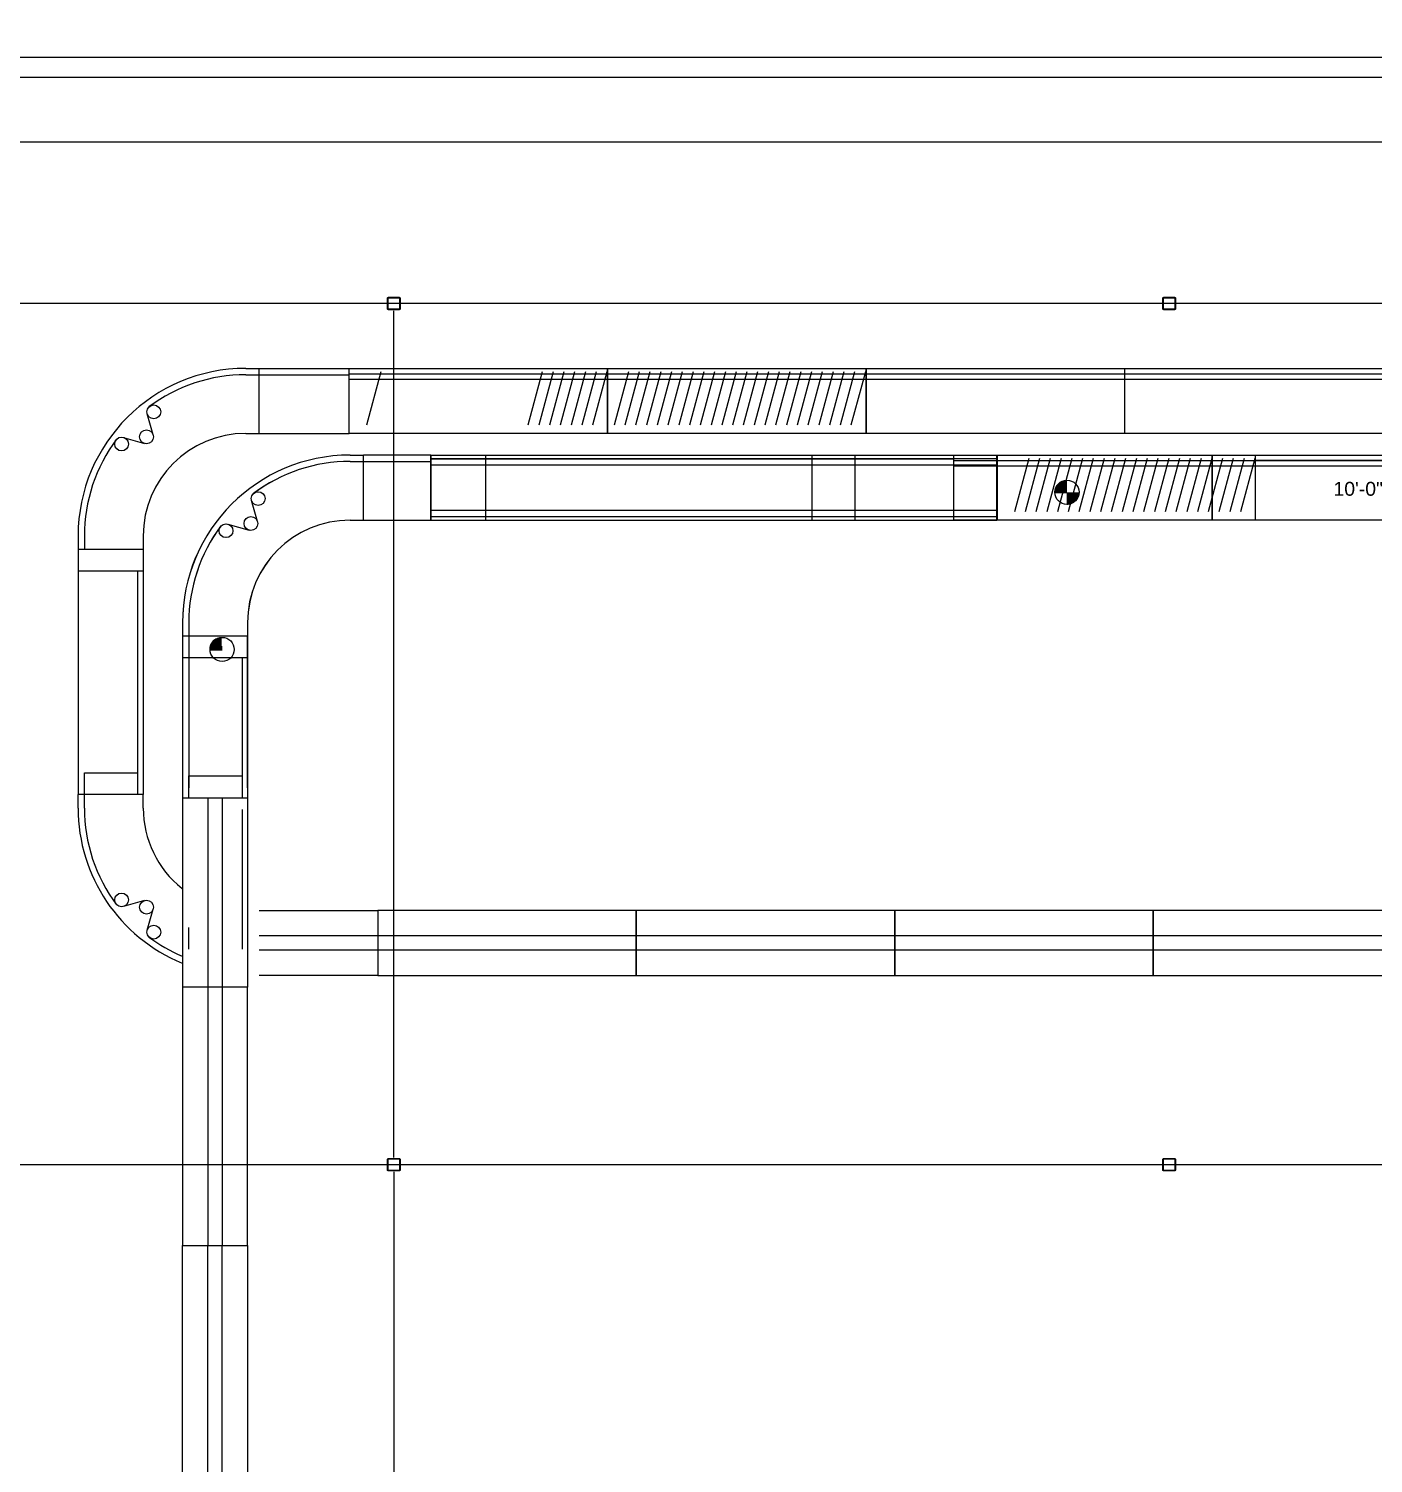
# Model space of a CAD drawing. Header units: millimetres. Extents: x 626570 to 643256, y 6233 to 11343.
# Drawn here: x 637693 to 638442, y 9760 to 10560 of the extents above; entities that cross this region are included whole.
import ezdxf

# ---------------------------------------------------------------- set-up
doc = ezdxf.new("R2010")
doc.units = ezdxf.units.MM
doc.header["$LTSCALE"] = 4000
doc.header["$MEASUREMENT"] = 0
doc.linetypes.add('DASHDOT', pattern=[1, 0.5, -0.25, 0, -0.25])
doc.layers.get('0').update_dxf_attribs({"linetype": 'CONTINUOUS'})
for name, color, linetype in [('1', 4, 'DASHDOT'), ('CALLOUTS', 7, 'CONTINUOUS'), ('DEPAL3', 4, 'CONTINUOUS'), ('MASTERFOUNDATION_1', 4, 'DASHDOT'), ('MASTERFOUNDATION_25', 7, 'CONTINUOUS'), ('PICKMOD2', 4, 'CONTINUOUS'), ('RACK', 170, 'CONTINUOUS'), ('RAP-NEW-20FT6', 4, 'CONTINUOUS'), ('RAP-RELOCATED', 4, 'CONTINUOUS')]:
    doc.layers.add(name, color=color, linetype=linetype)
doc.styles.add('RAPISTAN', font='arial.ttf')

# ---------------------------------------------------------------- blocks, each defined once
blk = doc.blocks.new('36-1102')
for p, q in [((0, 4), (144, 4)), ((0, -4), (144, -4))]:
    blk.add_line(p, q)
blk.add_lwpolyline([(0, 18.125), (144, 18.125), (144, -18.125), (0, -18.125)], close=True)
blk = doc.blocks.new('36-996-90')
for p, q in [((75.25, 100.88), (82.75, 100.88)), ((75.25, 97.38), (82.75, 97.38)), ((82.75, 64.62), (82.75, 100.88)), ((23.7, 63.81), (20.32, 75.58)), ((75.25, 64.62), (82.75, 64.62)), ((7.17, 62.43), (18.94, 59.05)), ((-18.12, 7.5), (-18.12, 0)), ((18.12, 0), (-18.12, 0)), ((-14.62, 7.5), (-14.62, 0)), ((18.12, 7.5), (18.12, 0))]:
    blk.add_line(p, q)
for centre in [(24.02, 76.64), (20, 62.75), (6.11, 58.73)]:
    blk.add_circle(centre, 3.85)
for radius, start, end in [(93.38, 90, 180), (89.88, 90, 126.84474), (57.12, 90, 180), (89.88, 143.15526, 180)]:
    blk.add_arc((75.25, 7.5), radius, start, end)
blk = doc.blocks.new('36-1265')
for p, q in [((0, 15.125), (144, 15.125)), ((0, 12.125), (144, 12.125))]:
    blk.add_line(p, q)
blk.add_lwpolyline([(0, 18.125), (144, 18.125), (144, -18.125), (0, -18.125)], close=True)
blk = doc.blocks.new('A$C74486B7B')
at = {"layer": 'RAP-NEW-20FT6', "ltscale": 0.25}
for p, q in [((-789.32, 544.46), (-751.9, 544.46)), ((-751.9, 547.97), (-460.47, 547.97)), ((-751.9, 545.97), (-460.47, 545.97)), ((-539.6, 547.97), (-539.6, 511.72)), ((-751.9, 542.47), (-460.47, 542.47)), ((-751.9, 517.22), (-460.47, 517.22)), ((-751.9, 513.72), (-460.47, 513.72)), ((-789.32, 511.71), (-751.9, 511.72)), ((-751.9, 511.72), (-460.47, 511.72)), ((-890.19, 356.88), (-853.94, 356.88)), ((-890.19, 356.88), (-890.19, 251.41)), ((-876.07, 356.88), (-876.07, 251.41)), ((-868.07, 356.88), (-868.07, 251.41)), ((-853.94, 356.88), (-853.94, 251.41))]:
    blk.add_line(p, q, dxfattribs=at)
at = {"layer": 'RAP-RELOCATED', "ltscale": 0.25}
for p, q in [((-890.19, 447.08), (-890.19, 357.08)), ((-853.94, 447.08), (-890.19, 447.08)), ((-886.69, 447.08), (-886.69, 435.08)), ((-874.87, 441.53), (-868.39, 441.53)), ((-874.86, 439.85), (-868.12, 439.85)), ((-874.85, 440.03), (-868.12, 440.03)), ((-874.84, 440.22), (-868.12, 440.22)), ((-874.82, 440.41), (-868.12, 440.41)), ((-874.81, 441.72), (-868.39, 441.72)), ((-874.8, 440.6), (-868.12, 440.6)), ((-874.77, 440.78), (-868.12, 440.78)), ((-874.75, 441.91), (-868.39, 441.91)), ((-874.73, 440.97), (-868.12, 440.97)), ((-874.69, 441.16), (-868.12, 441.16)), ((-874.68, 442.1), (-868.39, 442.1)), ((-874.65, 441.35), (-868.12, 441.35)), ((-874.6, 442.28), (-868.39, 442.28)), ((-874.52, 442.47), (-868.39, 442.47)), ((-874.43, 442.66), (-868.39, 442.66)), ((-874.33, 442.85), (-868.39, 442.85)), ((-874.22, 443.03), (-868.39, 443.03)), ((-874.11, 443.22), (-868.39, 443.22)), ((-873.99, 443.41), (-868.39, 443.41)), ((-873.86, 443.6), (-868.39, 443.6)), ((-873.71, 443.78), (-868.39, 443.78)), ((-873.56, 443.97), (-868.39, 443.97)), ((-873.4, 444.16), (-868.39, 444.16)), ((-873.22, 444.35), (-868.39, 444.35)), ((-873.03, 444.53), (-868.39, 444.53)), ((-872.83, 444.72), (-868.39, 444.72)), ((-872.6, 444.91), (-868.39, 444.91)), ((-872.35, 445.1), (-868.39, 445.1)), ((-872.08, 445.28), (-868.39, 445.28)), ((-871.78, 445.47), (-868.39, 445.47)), ((-853.94, 447.08), (-853.94, 357.08)), ((-890.19, 435.08), (-853.94, 435.08)), ((-874.87, 439.66), (-868.12, 439.66)), ((-874.87, 439.47), (-868.12, 439.47)), ((-856.94, 435.08), (-856.94, 357.08)), ((-886.69, 369.18), (-856.94, 369.18)), ((-886.69, 357.08), (-886.69, 369.18))]:
    blk.add_line(p, q, dxfattribs=at)
blk.add_circle((-868.12, 439.63), 6.75, dxfattribs=at)
at = {"layer": 'RAP-NEW-20FT6', "ltscale": 0.25}
blk.add_blockref('36-1265', (-316.47, 529.85), dxfattribs=at)
at = {"layer": 'RAP-NEW-20FT6', "ltscale": 0.25, "rotation": 90}
blk.add_blockref('36-1102', (-872.07, -36.59), dxfattribs=at)
at = {"layer": 'RAP-RELOCATED', "ltscale": 0.25}
for name, p in [('36-996-90', (-872.07, 447.08)), ('36-1265', (-460.47, 529.85))]:
    blk.add_blockref(name, p, dxfattribs=at)
at = {"layer": 'RAP-RELOCATED', "ltscale": 0.25, "xscale": -1, "rotation": 90}
blk.add_blockref('36-1102', (-872.07, 251.41), dxfattribs=at)
blk = doc.blocks.new('*X187')
at = {"color": 0}
for p, q in [((15.8, 16), (18.6, 16)), ((15.96, 16.12), (18.6, 16.12)), ((16.14, 16.25), (18.6, 16.25)), ((16.35, 16.38), (18.6, 16.38)), ((16.58, 16.5), (18.6, 16.5)), ((16.85, 16.62), (18.6, 16.62)), ((17.18, 16.75), (18.6, 16.75)), ((17.63, 16.88), (18.6, 16.88)), ((14.1, 12.62), (18.6, 12.62)), ((14.1, 12.5), (18.6, 12.5)), ((14.1, 12.38), (18.6, 12.38)), ((14.11, 12.75), (18.6, 12.75)), ((14.12, 12.88), (18.6, 12.88)), ((14.13, 13), (18.6, 13)), ((14.15, 13.12), (18.6, 13.12)), ((14.17, 13.25), (18.6, 13.25)), ((14.19, 13.38), (18.6, 13.38)), ((14.22, 13.5), (18.6, 13.5)), ((14.25, 13.62), (18.6, 13.62)), ((14.28, 13.75), (18.6, 13.75)), ((14.32, 13.88), (18.6, 13.88)), ((14.37, 14), (18.6, 14)), ((14.41, 14.12), (18.6, 14.12)), ((14.46, 14.25), (18.6, 14.25)), ((14.52, 14.38), (18.6, 14.38)), ((14.58, 14.5), (18.6, 14.5)), ((14.65, 14.62), (18.6, 14.62)), ((14.72, 14.75), (18.6, 14.75)), ((14.79, 14.88), (18.6, 14.88)), ((14.87, 15), (18.6, 15)), ((14.96, 15.12), (18.6, 15.12)), ((15.05, 15.25), (18.6, 15.25)), ((15.16, 15.38), (18.6, 15.38)), ((15.26, 15.5), (18.6, 15.5)), ((15.38, 15.62), (18.6, 15.62)), ((15.51, 15.75), (18.6, 15.75)), ((15.65, 15.88), (18.6, 15.88)), ((18.6, 12.25), (23.1, 12.25)), ((18.6, 12.12), (23.09, 12.12)), ((18.6, 12), (23.08, 12)), ((18.6, 11.88), (23.06, 11.88)), ((18.6, 11.75), (23.04, 11.75)), ((18.6, 11.62), (23.02, 11.62)), ((18.6, 11.5), (22.99, 11.5)), ((18.6, 11.38), (22.96, 11.38)), ((18.6, 11.25), (22.93, 11.25)), ((18.6, 11.12), (22.89, 11.12)), ((18.6, 11), (22.85, 11)), ((18.6, 10.88), (22.81, 10.88)), ((18.6, 10.75), (22.76, 10.75)), ((18.6, 10.62), (22.7, 10.62)), ((18.6, 10.5), (22.64, 10.5)), ((18.6, 10.38), (22.58, 10.38)), ((18.6, 10.25), (22.51, 10.25)), ((18.6, 10.12), (22.44, 10.12)), ((18.6, 10), (22.36, 10)), ((18.6, 9.88), (22.27, 9.88)), ((18.6, 9.75), (22.18, 9.75)), ((18.6, 9.62), (22.08, 9.62)), ((18.6, 9.5), (21.97, 9.5)), ((18.6, 9.38), (21.86, 9.38)), ((18.6, 9.25), (21.73, 9.25)), ((18.6, 9.12), (21.6, 9.12)), ((18.6, 9), (21.45, 9)), ((18.6, 8.88), (21.29, 8.88)), ((18.6, 8.75), (21.12, 8.75)), ((18.6, 8.62), (20.92, 8.62)), ((18.6, 8.5), (20.7, 8.5)), ((18.6, 8.38), (20.44, 8.38)), ((18.6, 8.25), (20.13, 8.25)), ((18.6, 8.12), (19.73, 8.12)), ((18.6, 8), (19.02, 8))]:
    blk.add_line(p, q, dxfattribs=at)
blk = doc.blocks.new('218')
blk.add_circle((0, 0), 6.75)
at = {"xscale": 1.5, "yscale": 1.5, "zscale": 1.5}
blk.add_blockref('*X187', (-27.9, -18.72), dxfattribs=at)
blk = doc.blocks.new('Motor')
blk.add_blockref('218', (0, 0))
blk = doc.blocks.new('A$C6ECD1636')
at = {"layer": 'RAP-NEW-20FT6', "ltscale": 0.25}
for p, q in [((100.87, 395.66), (150.99, 395.66)), ((100.87, 392.16), (150.99, 392.16)), ((168.62, 393.75), (160.63, 363.94)), ((258.62, 393.75), (250.63, 363.94)), ((264.62, 393.75), (256.63, 363.94)), ((270.62, 393.75), (262.63, 363.94)), ((276.62, 393.75), (268.63, 363.94)), ((282.62, 393.75), (274.63, 363.94)), ((288.62, 393.75), (280.63, 363.94)), ((294.62, 393.75), (286.63, 363.94)), ((294.99, 359.41), (294.99, 395.66)), ((306.62, 393.75), (298.63, 363.94)), ((312.62, 393.75), (304.63, 363.94)), ((318.62, 393.75), (310.63, 363.94)), ((324.62, 393.75), (316.63, 363.94)), ((330.62, 393.75), (322.63, 363.94)), ((336.62, 393.75), (328.63, 363.94)), ((342.62, 393.75), (334.63, 363.94)), ((348.62, 393.75), (340.63, 363.94)), ((354.62, 393.75), (346.63, 363.94)), ((360.62, 393.75), (352.63, 363.94)), ((366.62, 393.75), (358.63, 363.94)), ((372.62, 393.75), (364.63, 363.94)), ((378.62, 393.75), (370.63, 363.94)), ((384.62, 393.75), (376.63, 363.94)), ((390.62, 393.75), (382.63, 363.94)), ((396.62, 393.75), (388.63, 363.94)), ((402.62, 393.75), (394.63, 363.94)), ((408.62, 393.75), (400.63, 363.94)), ((414.62, 393.75), (406.63, 363.94)), ((420.62, 393.75), (412.63, 363.94)), ((426.62, 393.75), (418.63, 363.94)), ((432.62, 393.75), (424.63, 363.94)), ((438.62, 393.75), (430.63, 363.94)), ((438.99, 359.41), (438.99, 395.66)), ((100.87, 359.41), (150.99, 359.41)), ((196.46, 347.35), (159.04, 347.33)), ((196.46, 347.35), (511.88, 347.35)), ((196.46, 347.35), (196.46, 311.1)), ((196.46, 311.1), (196.46, 347.35)), ((196.46, 311.1), (196.46, 347.35)), ((196.46, 347.35), (196.46, 311.1)), ((196.46, 347.35), (196.46, 311.1)), ((196.46, 345.35), (511.88, 345.35)), ((226.96, 347.35), (226.96, 311.1)), ((432.76, 347.35), (432.76, 311.1)), ((511.88, 347.35), (511.88, 311.1)), ((512.01, 347.35), (512.01, 311.1)), ((512.01, 347.35), (512.01, 311.1)), ((512.01, 347.35), (512.01, 311.1)), ((655.88, 347.35), (775.88, 347.35)), ((775.88, 344.35), (655.88, 344.35)), ((159.04, 343.83), (196.46, 343.84)), ((196.46, 341.85), (511.88, 341.85)), ((655.88, 341.35), (775.88, 341.35)), ((196.46, 316.6), (511.88, 316.6)), ((196.46, 313.1), (511.88, 313.1)), ((159.04, 311.08), (196.46, 311.1)), ((196.46, 311.1), (511.88, 311.1)), ((775.88, 311.1), (655.88, 311.1)), ((0, 298.53), (0, 158.1)), ((36.25, 294.78), (36.25, 158.1)), ((0, 282.78), (36.25, 282.78)), ((33.25, 158.1), (33.25, 282.78)), ((58.17, 250.21), (58.17, 161.87)), ((61.67, 246.46), (61.67, 161.87)), ((94.42, 161.87), (94.42, 246.46)), ((3.5, 170.2), (33.25, 170.2)), ((3.5, 158.1), (3.5, 170.2)), ((0, 150.6), (0, 158.1)), ((36.25, 158.1), (0, 158.1)), ((3.5, 150.6), (3.5, 158.1)), ((36.25, 150.6), (36.25, 158.1)), ((37.06, 99.06), (25.3, 95.67)), ((38.44, 82.53), (41.83, 94.29)), ((100.87, 93.48), (167.01, 93.48)), ((167.01, 79.35), (100.87, 79.35)), ((167.01, 71.35), (100.87, 71.35)), ((167.01, 57.23), (100.87, 57.23))]:
    blk.add_line(p, q, dxfattribs=at)
for centre in [(24.23, 99.37), (38.13, 95.36), (42.14, 81.46)]:
    blk.add_circle(centre, 3.85, dxfattribs=at)
for radius, start, end in [(93.38, 180, 247.68808), (89.88, 180, 216.84474), (57.12, 180, 231.59603), (89.88, 233.15526, 246.74406)]:
    blk.add_arc((93.37, 150.6), radius, start, end, dxfattribs=at)
at = {"layer": 'RAP-RELOCATED', "ltscale": 0.25}
for p, q in [((529.65, 345.44), (521.66, 315.62)), ((535.65, 345.44), (527.66, 315.62)), ((541.65, 345.44), (533.66, 315.62)), ((547.65, 345.44), (539.66, 315.62)), ((553.65, 345.44), (545.66, 315.62)), ((559.65, 345.44), (551.66, 315.62)), ((565.65, 345.44), (557.66, 315.62)), ((571.65, 345.44), (563.66, 315.62)), ((577.65, 345.44), (569.66, 315.62)), ((583.65, 345.44), (575.66, 315.62)), ((589.65, 345.44), (581.66, 315.62)), ((595.65, 345.44), (587.66, 315.62)), ((601.65, 345.44), (593.66, 315.62)), ((607.65, 345.44), (599.66, 315.62)), ((613.65, 345.44), (605.66, 315.62)), ((619.65, 345.44), (611.66, 315.62)), ((625.65, 345.44), (617.66, 315.62)), ((631.65, 345.44), (623.66, 315.62)), ((637.65, 345.44), (629.66, 315.62)), ((643.65, 345.44), (635.66, 315.62)), ((649.65, 345.44), (641.66, 315.62)), ((655.65, 345.44), (647.66, 315.62)), ((656.01, 311.1), (656.01, 347.35)), ((58.17, 161.87), (58.17, 71.87)), ((94.42, 161.87), (94.42, 71.87)), ((91.42, 149.87), (91.42, 71.87)), ((61.67, 71.87), (61.67, 83.96))]:
    blk.add_line(p, q, dxfattribs=at)
at = {"layer": 'RAP-NEW-20FT6', "ltscale": 0.25}
for name, p in [('36-996-90', (18.12, 294.78)), ('36-1265', (150.99, 377.53)), ('36-1265', (294.99, 377.53)), ('36-1265', (439.08, 377.53)), ('36-1265', (583.16, 377.53))]:
    blk.add_blockref(name, p, dxfattribs=at)
at = {"layer": 'RAP-NEW-20FT6', "ltscale": 0.25, "xscale": -1}
blk.add_blockref('36-1102', (311.01, 75.35), dxfattribs=at)
at = {"layer": 'RAP-RELOCATED', "ltscale": 0.25}
for name, p in [('36-996-90', (76.29, 246.46)), ('36-1265', (511.88, 329.22)), ('Motor', (550.94, 326.62))]:
    blk.add_blockref(name, p, dxfattribs=at)
at = {"layer": 'RAP-RELOCATED', "ltscale": 0.25, "xscale": -1}
for p in [(455.01, 75.35), (599.01, 75.35), (743.01, 75.35)]:
    blk.add_blockref('36-1102', p, dxfattribs=at)
at = {"layer": 'RAP-NEW-20FT6', "ltscale": 0.25, "style": 'RAPISTAN'}
blk.add_text('10\'-0"', height=7.744, dxfattribs=at).set_placement((699.46, 324.67))

msp = doc.modelspace()

# ---------------------------------------------------------------- linework, layer by layer
at = {"layer": '1', "linetype": 'Continuous'}
for p, q in [((637895.95, 9930.6), (637895.95, 10402.61)), ((637895.95, 9922.61), (637895.95, 9450.6))]:
    msp.add_line(p, q, dxfattribs=at)
at = {"layer": 'DEPAL3', "ltscale": 0.25}
for p, q in [((637560.45, 10532.73), (639059.37, 10532.73)), ((639059.28, 10496.48), (637560.45, 10496.48))]:
    msp.add_line(p, q, dxfattribs=at)
at = {"layer": 'MASTERFOUNDATION_1', "linetype": 'DASHDOT'}
for p, q in [((637895.95, 6627.53), (637895.95, 11123.23)), ((638327.96, 6627.53), (638327.96, 11123.23)), ((643023.86, 10406.61), (626796.64, 10406.61)), ((643023.86, 9926.61), (626796.64, 9926.61))]:
    msp.add_line(p, q, dxfattribs=at)
at = {"layer": 'MASTERFOUNDATION_25', "linetype": 'Continuous', "flags": 128}
for points in [[(637893.07, 10410.11), (637898.83, 10410.11), (637898.85, 10410.11), (637898.87, 10410.11), (637898.89, 10410.1), (637898.91, 10410.1), (637898.94, 10410.1), (637898.96, 10410.09), (637898.98, 10410.09), (637899, 10410.08), (637899.02, 10410.08), (637899.04, 10410.07), (637899.06, 10410.06), (637899.08, 10410.05), (637899.1, 10410.05), (637899.12, 10410.04), (637899.14, 10410.03), (637899.16, 10410.01), (637899.18, 10410), (637899.19, 10409.99), (637899.21, 10409.98), (637899.23, 10409.96), (637899.24, 10409.95), (637899.26, 10409.93), (637899.28, 10409.92), (637899.29, 10409.9), (637899.3, 10409.89), (637899.32, 10409.87), (637899.33, 10409.85), (637899.34, 10409.83), (637899.36, 10409.82), (637899.37, 10409.8), (637899.38, 10409.78), (637899.39, 10409.76), (637899.4, 10409.74), (637899.4, 10409.72), (637899.41, 10409.7), (637899.42, 10409.68), (637899.43, 10409.66), (637899.43, 10409.64), (637899.44, 10409.62), (637899.44, 10409.59), (637899.44, 10409.57), (637899.45, 10409.55), (637899.45, 10409.53), (637899.45, 10409.51), (637899.45, 10409.49), (637899.45, 10403.73), (637899.45, 10403.71), (637899.45, 10403.69), (637899.45, 10403.66), (637899.44, 10403.64), (637899.44, 10403.62), (637899.44, 10403.6), (637899.43, 10403.58), (637899.43, 10403.56), (637899.42, 10403.54), (637899.41, 10403.52), (637899.4, 10403.5), (637899.4, 10403.48), (637899.39, 10403.46), (637899.38, 10403.44), (637899.37, 10403.42), (637899.36, 10403.4), (637899.34, 10403.38), (637899.33, 10403.36), (637899.32, 10403.35), (637899.3, 10403.33), (637899.29, 10403.31), (637899.28, 10403.3), (637899.26, 10403.28), (637899.24, 10403.27), (637899.23, 10403.25), (637899.21, 10403.24), (637899.19, 10403.23), (637899.18, 10403.21), (637899.16, 10403.2), (637899.14, 10403.19), (637899.12, 10403.18), (637899.1, 10403.17), (637899.08, 10403.16), (637899.06, 10403.15), (637899.04, 10403.15), (637899.02, 10403.14), (637899, 10403.13), (637898.98, 10403.13), (637898.96, 10403.12), (637898.94, 10403.12), (637898.91, 10403.11), (637898.89, 10403.11), (637898.87, 10403.11), (637898.85, 10403.11), (637898.83, 10403.11), (637893.07, 10403.11), (637893.05, 10403.11), (637893.03, 10403.11), (637893.01, 10403.11), (637892.98, 10403.11), (637892.96, 10403.12), (637892.94, 10403.12), (637892.92, 10403.13), (637892.9, 10403.13), (637892.88, 10403.14), (637892.86, 10403.15), (637892.84, 10403.15), (637892.82, 10403.16), (637892.8, 10403.17), (637892.78, 10403.18), (637892.76, 10403.19), (637892.74, 10403.2), (637892.72, 10403.21), (637892.71, 10403.23), (637892.69, 10403.24), (637892.67, 10403.25), (637892.66, 10403.27), (637892.64, 10403.28), (637892.62, 10403.3), (637892.61, 10403.31), (637892.59, 10403.33), (637892.58, 10403.35), (637892.57, 10403.36), (637892.56, 10403.38), (637892.54, 10403.4), (637892.53, 10403.42), (637892.52, 10403.44), (637892.51, 10403.46), (637892.5, 10403.48), (637892.49, 10403.5), (637892.49, 10403.52), (637892.48, 10403.54), (637892.47, 10403.56), (637892.47, 10403.58), (637892.46, 10403.6), (637892.46, 10403.62), (637892.46, 10403.64), (637892.45, 10403.66), (637892.45, 10403.69), (637892.45, 10403.71), (637892.45, 10403.73), (637892.45, 10409.49), (637892.45, 10409.51), (637892.45, 10409.53), (637892.45, 10409.55), (637892.46, 10409.57), (637892.46, 10409.59), (637892.46, 10409.62), (637892.47, 10409.64), (637892.47, 10409.66), (637892.48, 10409.68), (637892.49, 10409.7), (637892.49, 10409.72), (637892.5, 10409.74), (637892.51, 10409.76), (637892.52, 10409.78), (637892.53, 10409.8), (637892.54, 10409.82), (637892.56, 10409.83), (637892.57, 10409.85), (637892.58, 10409.87), (637892.59, 10409.89), (637892.61, 10409.9), (637892.62, 10409.92), (637892.64, 10409.93), (637892.66, 10409.95), (637892.67, 10409.96), (637892.69, 10409.98), (637892.71, 10409.99), (637892.72, 10410), (637892.74, 10410.01), (637892.76, 10410.03), (637892.78, 10410.04), (637892.8, 10410.05), (637892.82, 10410.05), (637892.84, 10410.06), (637892.86, 10410.07), (637892.88, 10410.08), (637892.9, 10410.08), (637892.92, 10410.09), (637892.94, 10410.09), (637892.96, 10410.1), (637892.98, 10410.1), (637893.01, 10410.1), (637893.03, 10410.11), (637893.05, 10410.11), (637893.07, 10410.11)], [(637893.07, 10409.8), (637898.83, 10409.8), (637898.84, 10409.8), (637898.85, 10409.79), (637898.86, 10409.79), (637898.87, 10409.79), (637898.88, 10409.79), (637898.89, 10409.79), (637898.9, 10409.79), (637898.91, 10409.78), (637898.92, 10409.78), (637898.93, 10409.78), (637898.94, 10409.77), (637898.95, 10409.77), (637898.96, 10409.76), (637898.97, 10409.76), (637898.98, 10409.75), (637898.99, 10409.75), (637899, 10409.74), (637899.01, 10409.74), (637899.02, 10409.73), (637899.03, 10409.72), (637899.03, 10409.72), (637899.04, 10409.71), (637899.05, 10409.7), (637899.06, 10409.69), (637899.06, 10409.69), (637899.07, 10409.68), (637899.08, 10409.67), (637899.08, 10409.66), (637899.09, 10409.65), (637899.1, 10409.64), (637899.1, 10409.63), (637899.11, 10409.62), (637899.11, 10409.61), (637899.11, 10409.6), (637899.12, 10409.59), (637899.12, 10409.58), (637899.12, 10409.57), (637899.13, 10409.56), (637899.13, 10409.55), (637899.13, 10409.54), (637899.13, 10409.53), (637899.13, 10409.52), (637899.14, 10409.51), (637899.14, 10409.5), (637899.14, 10409.49), (637899.14, 10403.73), (637899.14, 10403.72), (637899.14, 10403.71), (637899.13, 10403.7), (637899.13, 10403.69), (637899.13, 10403.68), (637899.13, 10403.67), (637899.13, 10403.66), (637899.12, 10403.64), (637899.12, 10403.63), (637899.12, 10403.62), (637899.11, 10403.61), (637899.11, 10403.6), (637899.11, 10403.59), (637899.1, 10403.59), (637899.1, 10403.58), (637899.09, 10403.57), (637899.08, 10403.56), (637899.08, 10403.55), (637899.07, 10403.54), (637899.06, 10403.53), (637899.06, 10403.52), (637899.05, 10403.52), (637899.04, 10403.51), (637899.03, 10403.5), (637899.03, 10403.49), (637899.02, 10403.49), (637899.01, 10403.48), (637899, 10403.47), (637898.99, 10403.47), (637898.98, 10403.46), (637898.97, 10403.46), (637898.96, 10403.45), (637898.95, 10403.45), (637898.94, 10403.44), (637898.93, 10403.44), (637898.92, 10403.44), (637898.91, 10403.43), (637898.9, 10403.43), (637898.89, 10403.43), (637898.88, 10403.43), (637898.87, 10403.42), (637898.86, 10403.42), (637898.85, 10403.42), (637898.84, 10403.42), (637898.83, 10403.42), (637893.07, 10403.42), (637893.06, 10403.42), (637893.05, 10403.42), (637893.04, 10403.42), (637893.03, 10403.42), (637893.02, 10403.43), (637893.01, 10403.43), (637893, 10403.43), (637892.99, 10403.43), (637892.98, 10403.44), (637892.97, 10403.44), (637892.96, 10403.44), (637892.95, 10403.45), (637892.94, 10403.45), (637892.93, 10403.46), (637892.92, 10403.46), (637892.91, 10403.47), (637892.9, 10403.47), (637892.89, 10403.48), (637892.88, 10403.49), (637892.87, 10403.49), (637892.86, 10403.5), (637892.86, 10403.51), (637892.85, 10403.52), (637892.84, 10403.52), (637892.83, 10403.53), (637892.83, 10403.54), (637892.82, 10403.55), (637892.82, 10403.56), (637892.81, 10403.57), (637892.8, 10403.58), (637892.8, 10403.59), (637892.79, 10403.59), (637892.79, 10403.6), (637892.78, 10403.61), (637892.78, 10403.62), (637892.78, 10403.63), (637892.77, 10403.64), (637892.77, 10403.66), (637892.77, 10403.67), (637892.77, 10403.68), (637892.77, 10403.69), (637892.76, 10403.7), (637892.76, 10403.71), (637892.76, 10403.72), (637892.76, 10403.73), (637892.76, 10409.49), (637892.76, 10409.5), (637892.76, 10409.51), (637892.76, 10409.52), (637892.77, 10409.53), (637892.77, 10409.54), (637892.77, 10409.55), (637892.77, 10409.56), (637892.77, 10409.57), (637892.78, 10409.58), (637892.78, 10409.59), (637892.78, 10409.6), (637892.79, 10409.61), (637892.79, 10409.62), (637892.8, 10409.63), (637892.8, 10409.64), (637892.81, 10409.65), (637892.82, 10409.66), (637892.82, 10409.67), (637892.83, 10409.68), (637892.83, 10409.69), (637892.84, 10409.69), (637892.85, 10409.7), (637892.86, 10409.71), (637892.86, 10409.72), (637892.87, 10409.72), (637892.88, 10409.73), (637892.89, 10409.74), (637892.9, 10409.74), (637892.91, 10409.75), (637892.92, 10409.75), (637892.93, 10409.76), (637892.94, 10409.76), (637892.95, 10409.77), (637892.96, 10409.77), (637892.97, 10409.78), (637892.98, 10409.78), (637892.99, 10409.78), (637893, 10409.79), (637893.01, 10409.79), (637893.02, 10409.79), (637893.03, 10409.79), (637893.04, 10409.79), (637893.05, 10409.79), (637893.06, 10409.8), (637893.07, 10409.8)], [(638325.08, 10410.11), (638330.84, 10410.11), (638330.86, 10410.11), (638330.88, 10410.11), (638330.9, 10410.1), (638330.92, 10410.1), (638330.94, 10410.1), (638330.97, 10410.09), (638330.99, 10410.09), (638331.01, 10410.08), (638331.03, 10410.08), (638331.05, 10410.07), (638331.07, 10410.06), (638331.09, 10410.05), (638331.11, 10410.05), (638331.13, 10410.04), (638331.15, 10410.03), (638331.17, 10410.01), (638331.18, 10410), (638331.2, 10409.99), (638331.22, 10409.98), (638331.24, 10409.96), (638331.25, 10409.95), (638331.27, 10409.93), (638331.28, 10409.92), (638331.3, 10409.9), (638331.31, 10409.89), (638331.33, 10409.87), (638331.34, 10409.85), (638331.35, 10409.83), (638331.36, 10409.82), (638331.37, 10409.8), (638331.38, 10409.78), (638331.39, 10409.76), (638331.4, 10409.74), (638331.41, 10409.72), (638331.42, 10409.7), (638331.43, 10409.68), (638331.43, 10409.66), (638331.44, 10409.64), (638331.44, 10409.62), (638331.45, 10409.59), (638331.45, 10409.57), (638331.45, 10409.55), (638331.46, 10409.53), (638331.46, 10409.51), (638331.46, 10409.49), (638331.46, 10403.73), (638331.46, 10403.71), (638331.46, 10403.69), (638331.45, 10403.66), (638331.45, 10403.64), (638331.45, 10403.62), (638331.44, 10403.6), (638331.44, 10403.58), (638331.43, 10403.56), (638331.43, 10403.54), (638331.42, 10403.52), (638331.41, 10403.5), (638331.4, 10403.48), (638331.39, 10403.46), (638331.38, 10403.44), (638331.37, 10403.42), (638331.36, 10403.4), (638331.35, 10403.38), (638331.34, 10403.36), (638331.33, 10403.35), (638331.31, 10403.33), (638331.3, 10403.31), (638331.28, 10403.3), (638331.27, 10403.28), (638331.25, 10403.27), (638331.24, 10403.25), (638331.22, 10403.24), (638331.2, 10403.23), (638331.18, 10403.21), (638331.17, 10403.2), (638331.15, 10403.19), (638331.13, 10403.18), (638331.11, 10403.17), (638331.09, 10403.16), (638331.07, 10403.15), (638331.05, 10403.15), (638331.03, 10403.14), (638331.01, 10403.13), (638330.99, 10403.13), (638330.97, 10403.12), (638330.94, 10403.12), (638330.92, 10403.11), (638330.9, 10403.11), (638330.88, 10403.11), (638330.86, 10403.11), (638330.84, 10403.11), (638325.08, 10403.11), (638325.06, 10403.11), (638325.04, 10403.11), (638325.01, 10403.11), (638324.99, 10403.11), (638324.97, 10403.12), (638324.95, 10403.12), (638324.93, 10403.13), (638324.91, 10403.13), (638324.89, 10403.14), (638324.87, 10403.15), (638324.85, 10403.15), (638324.83, 10403.16), (638324.81, 10403.17), (638324.79, 10403.18), (638324.77, 10403.19), (638324.75, 10403.2), (638324.73, 10403.21), (638324.71, 10403.23), (638324.7, 10403.24), (638324.68, 10403.25), (638324.66, 10403.27), (638324.65, 10403.28), (638324.63, 10403.3), (638324.62, 10403.31), (638324.6, 10403.33), (638324.59, 10403.35), (638324.58, 10403.36), (638324.56, 10403.38), (638324.55, 10403.4), (638324.54, 10403.42), (638324.53, 10403.44), (638324.52, 10403.46), (638324.51, 10403.48), (638324.5, 10403.5), (638324.49, 10403.52), (638324.49, 10403.54), (638324.48, 10403.56), (638324.48, 10403.58), (638324.47, 10403.6), (638324.47, 10403.62), (638324.46, 10403.64), (638324.46, 10403.66), (638324.46, 10403.69), (638324.46, 10403.71), (638324.46, 10403.73), (638324.46, 10409.49), (638324.46, 10409.51), (638324.46, 10409.53), (638324.46, 10409.55), (638324.46, 10409.57), (638324.47, 10409.59), (638324.47, 10409.62), (638324.48, 10409.64), (638324.48, 10409.66), (638324.49, 10409.68), (638324.49, 10409.7), (638324.5, 10409.72), (638324.51, 10409.74), (638324.52, 10409.76), (638324.53, 10409.78), (638324.54, 10409.8), (638324.55, 10409.82), (638324.56, 10409.83), (638324.58, 10409.85), (638324.59, 10409.87), (638324.6, 10409.89), (638324.62, 10409.9), (638324.63, 10409.92), (638324.65, 10409.93), (638324.66, 10409.95), (638324.68, 10409.96), (638324.7, 10409.98), (638324.71, 10409.99), (638324.73, 10410), (638324.75, 10410.01), (638324.77, 10410.03), (638324.79, 10410.04), (638324.81, 10410.05), (638324.83, 10410.05), (638324.85, 10410.06), (638324.87, 10410.07), (638324.89, 10410.08), (638324.91, 10410.08), (638324.93, 10410.09), (638324.95, 10410.09), (638324.97, 10410.1), (638324.99, 10410.1), (638325.01, 10410.1), (638325.04, 10410.11), (638325.06, 10410.11), (638325.08, 10410.11)], [(638325.08, 10409.8), (638330.84, 10409.8), (638330.85, 10409.8), (638330.86, 10409.79), (638330.87, 10409.79), (638330.88, 10409.79), (638330.89, 10409.79), (638330.9, 10409.79), (638330.91, 10409.79), (638330.92, 10409.78), (638330.93, 10409.78), (638330.94, 10409.78), (638330.95, 10409.77), (638330.96, 10409.77), (638330.97, 10409.76), (638330.98, 10409.76), (638330.99, 10409.75), (638331, 10409.75), (638331.01, 10409.74), (638331.02, 10409.74), (638331.03, 10409.73), (638331.03, 10409.72), (638331.04, 10409.72), (638331.05, 10409.71), (638331.06, 10409.7), (638331.07, 10409.69), (638331.07, 10409.69), (638331.08, 10409.68), (638331.09, 10409.67), (638331.09, 10409.66), (638331.1, 10409.65), (638331.1, 10409.64), (638331.11, 10409.63), (638331.11, 10409.62), (638331.12, 10409.61), (638331.12, 10409.6), (638331.13, 10409.59), (638331.13, 10409.58), (638331.13, 10409.57), (638331.14, 10409.56), (638331.14, 10409.55), (638331.14, 10409.54), (638331.14, 10409.53), (638331.14, 10409.52), (638331.14, 10409.51), (638331.14, 10409.5), (638331.14, 10409.49), (638331.14, 10403.73), (638331.14, 10403.72), (638331.14, 10403.71), (638331.14, 10403.7), (638331.14, 10403.69), (638331.14, 10403.68), (638331.14, 10403.67), (638331.14, 10403.66), (638331.13, 10403.64), (638331.13, 10403.63), (638331.13, 10403.62), (638331.12, 10403.61), (638331.12, 10403.6), (638331.11, 10403.59), (638331.11, 10403.59), (638331.1, 10403.58), (638331.1, 10403.57), (638331.09, 10403.56), (638331.09, 10403.55), (638331.08, 10403.54), (638331.07, 10403.53), (638331.07, 10403.52), (638331.06, 10403.52), (638331.05, 10403.51), (638331.04, 10403.5), (638331.03, 10403.49), (638331.03, 10403.49), (638331.02, 10403.48), (638331.01, 10403.47), (638331, 10403.47), (638330.99, 10403.46), (638330.98, 10403.46), (638330.97, 10403.45), (638330.96, 10403.45), (638330.95, 10403.44), (638330.94, 10403.44), (638330.93, 10403.44), (638330.92, 10403.43), (638330.91, 10403.43), (638330.9, 10403.43), (638330.89, 10403.43), (638330.88, 10403.42), (638330.87, 10403.42), (638330.86, 10403.42), (638330.85, 10403.42), (638330.84, 10403.42), (638325.08, 10403.42), (638325.07, 10403.42), (638325.06, 10403.42), (638325.05, 10403.42), (638325.04, 10403.42), (638325.03, 10403.43), (638325.01, 10403.43), (638325, 10403.43), (638324.99, 10403.43), (638324.98, 10403.44), (638324.97, 10403.44), (638324.96, 10403.44), (638324.95, 10403.45), (638324.94, 10403.45), (638324.93, 10403.46), (638324.92, 10403.46), (638324.92, 10403.47), (638324.91, 10403.47), (638324.9, 10403.48), (638324.89, 10403.49), (638324.88, 10403.49), (638324.87, 10403.5), (638324.86, 10403.51), (638324.86, 10403.52), (638324.85, 10403.52), (638324.84, 10403.53), (638324.84, 10403.54), (638324.83, 10403.55), (638324.82, 10403.56), (638324.82, 10403.57), (638324.81, 10403.58), (638324.81, 10403.59), (638324.8, 10403.59), (638324.8, 10403.6), (638324.79, 10403.61), (638324.79, 10403.62), (638324.79, 10403.63), (638324.78, 10403.64), (638324.78, 10403.66), (638324.78, 10403.67), (638324.78, 10403.68), (638324.77, 10403.69), (638324.77, 10403.7), (638324.77, 10403.71), (638324.77, 10403.72), (638324.77, 10403.73), (638324.77, 10409.49), (638324.77, 10409.5), (638324.77, 10409.51), (638324.77, 10409.52), (638324.77, 10409.53), (638324.78, 10409.54), (638324.78, 10409.55), (638324.78, 10409.56), (638324.78, 10409.57), (638324.79, 10409.58), (638324.79, 10409.59), (638324.79, 10409.6), (638324.8, 10409.61), (638324.8, 10409.62), (638324.81, 10409.63), (638324.81, 10409.64), (638324.82, 10409.65), (638324.82, 10409.66), (638324.83, 10409.67), (638324.84, 10409.68), (638324.84, 10409.69), (638324.85, 10409.69), (638324.86, 10409.7), (638324.86, 10409.71), (638324.87, 10409.72), (638324.88, 10409.72), (638324.89, 10409.73), (638324.9, 10409.74), (638324.91, 10409.74), (638324.92, 10409.75), (638324.92, 10409.75), (638324.93, 10409.76), (638324.94, 10409.76), (638324.95, 10409.77), (638324.96, 10409.77), (638324.97, 10409.78), (638324.98, 10409.78), (638324.99, 10409.78), (638325, 10409.79), (638325.01, 10409.79), (638325.03, 10409.79), (638325.04, 10409.79), (638325.05, 10409.79), (638325.06, 10409.79), (638325.07, 10409.8), (638325.08, 10409.8)], [(637893.07, 9930.11), (637898.83, 9930.11), (637898.85, 9930.11), (637898.87, 9930.11), (637898.89, 9930.1), (637898.91, 9930.1), (637898.94, 9930.1), (637898.96, 9930.09), (637898.98, 9930.09), (637899, 9930.08), (637899.02, 9930.08), (637899.04, 9930.07), (637899.06, 9930.06), (637899.08, 9930.05), (637899.1, 9930.05), (637899.12, 9930.04), (637899.14, 9930.03), (637899.16, 9930.01), (637899.18, 9930), (637899.19, 9929.99), (637899.21, 9929.98), (637899.23, 9929.96), (637899.24, 9929.95), (637899.26, 9929.93), (637899.28, 9929.92), (637899.29, 9929.9), (637899.3, 9929.89), (637899.32, 9929.87), (637899.33, 9929.85), (637899.34, 9929.83), (637899.36, 9929.82), (637899.37, 9929.8), (637899.38, 9929.78), (637899.39, 9929.76), (637899.4, 9929.74), (637899.4, 9929.72), (637899.41, 9929.7), (637899.42, 9929.68), (637899.43, 9929.66), (637899.43, 9929.64), (637899.44, 9929.62), (637899.44, 9929.59), (637899.44, 9929.57), (637899.45, 9929.55), (637899.45, 9929.53), (637899.45, 9929.51), (637899.45, 9929.49), (637899.45, 9923.73), (637899.45, 9923.71), (637899.45, 9923.69), (637899.45, 9923.66), (637899.44, 9923.64), (637899.44, 9923.62), (637899.44, 9923.6), (637899.43, 9923.58), (637899.43, 9923.56), (637899.42, 9923.54), (637899.41, 9923.52), (637899.4, 9923.5), (637899.4, 9923.48), (637899.39, 9923.46), (637899.38, 9923.44), (637899.37, 9923.42), (637899.36, 9923.4), (637899.34, 9923.38), (637899.33, 9923.36), (637899.32, 9923.35), (637899.3, 9923.33), (637899.29, 9923.31), (637899.28, 9923.3), (637899.26, 9923.28), (637899.24, 9923.27), (637899.23, 9923.25), (637899.21, 9923.24), (637899.19, 9923.23), (637899.18, 9923.21), (637899.16, 9923.2), (637899.14, 9923.19), (637899.12, 9923.18), (637899.1, 9923.17), (637899.08, 9923.16), (637899.06, 9923.15), (637899.04, 9923.15), (637899.02, 9923.14), (637899, 9923.13), (637898.98, 9923.13), (637898.96, 9923.12), (637898.94, 9923.12), (637898.91, 9923.11), (637898.89, 9923.11), (637898.87, 9923.11), (637898.85, 9923.11), (637898.83, 9923.11), (637893.07, 9923.11), (637893.05, 9923.11), (637893.03, 9923.11), (637893.01, 9923.11), (637892.98, 9923.11), (637892.96, 9923.12), (637892.94, 9923.12), (637892.92, 9923.13), (637892.9, 9923.13), (637892.88, 9923.14), (637892.86, 9923.15), (637892.84, 9923.15), (637892.82, 9923.16), (637892.8, 9923.17), (637892.78, 9923.18), (637892.76, 9923.19), (637892.74, 9923.2), (637892.72, 9923.21), (637892.71, 9923.23), (637892.69, 9923.24), (637892.67, 9923.25), (637892.66, 9923.27), (637892.64, 9923.28), (637892.62, 9923.3), (637892.61, 9923.31), (637892.59, 9923.33), (637892.58, 9923.35), (637892.57, 9923.36), (637892.56, 9923.38), (637892.54, 9923.4), (637892.53, 9923.42), (637892.52, 9923.44), (637892.51, 9923.46), (637892.5, 9923.48), (637892.49, 9923.5), (637892.49, 9923.52), (637892.48, 9923.54), (637892.47, 9923.56), (637892.47, 9923.58), (637892.46, 9923.6), (637892.46, 9923.62), (637892.46, 9923.64), (637892.45, 9923.66), (637892.45, 9923.69), (637892.45, 9923.71), (637892.45, 9923.73), (637892.45, 9929.49), (637892.45, 9929.51), (637892.45, 9929.53), (637892.45, 9929.55), (637892.46, 9929.57), (637892.46, 9929.59), (637892.46, 9929.62), (637892.47, 9929.64), (637892.47, 9929.66), (637892.48, 9929.68), (637892.49, 9929.7), (637892.49, 9929.72), (637892.5, 9929.74), (637892.51, 9929.76), (637892.52, 9929.78), (637892.53, 9929.8), (637892.54, 9929.82), (637892.56, 9929.83), (637892.57, 9929.85), (637892.58, 9929.87), (637892.59, 9929.89), (637892.61, 9929.9), (637892.62, 9929.92), (637892.64, 9929.93), (637892.66, 9929.95), (637892.67, 9929.96), (637892.69, 9929.98), (637892.71, 9929.99), (637892.72, 9930), (637892.74, 9930.01), (637892.76, 9930.03), (637892.78, 9930.04), (637892.8, 9930.05), (637892.82, 9930.05), (637892.84, 9930.06), (637892.86, 9930.07), (637892.88, 9930.08), (637892.9, 9930.08), (637892.92, 9930.09), (637892.94, 9930.09), (637892.96, 9930.1), (637892.98, 9930.1), (637893.01, 9930.1), (637893.03, 9930.11), (637893.05, 9930.11), (637893.07, 9930.11)], [(637893.07, 9929.8), (637898.83, 9929.8), (637898.84, 9929.8), (637898.85, 9929.79), (637898.86, 9929.79), (637898.87, 9929.79), (637898.88, 9929.79), (637898.89, 9929.79), (637898.9, 9929.79), (637898.91, 9929.78), (637898.92, 9929.78), (637898.93, 9929.78), (637898.94, 9929.77), (637898.95, 9929.77), (637898.96, 9929.76), (637898.97, 9929.76), (637898.98, 9929.75), (637898.99, 9929.75), (637899, 9929.74), (637899.01, 9929.74), (637899.02, 9929.73), (637899.03, 9929.72), (637899.03, 9929.72), (637899.04, 9929.71), (637899.05, 9929.7), (637899.06, 9929.69), (637899.06, 9929.69), (637899.07, 9929.68), (637899.08, 9929.67), (637899.08, 9929.66), (637899.09, 9929.65), (637899.1, 9929.64), (637899.1, 9929.63), (637899.11, 9929.62), (637899.11, 9929.61), (637899.11, 9929.6), (637899.12, 9929.59), (637899.12, 9929.58), (637899.12, 9929.57), (637899.13, 9929.56), (637899.13, 9929.55), (637899.13, 9929.54), (637899.13, 9929.53), (637899.13, 9929.52), (637899.14, 9929.51), (637899.14, 9929.5), (637899.14, 9929.49), (637899.14, 9923.73), (637899.14, 9923.72), (637899.14, 9923.71), (637899.13, 9923.7), (637899.13, 9923.69), (637899.13, 9923.68), (637899.13, 9923.67), (637899.13, 9923.66), (637899.12, 9923.64), (637899.12, 9923.63), (637899.12, 9923.62), (637899.11, 9923.61), (637899.11, 9923.6), (637899.11, 9923.59), (637899.1, 9923.58), (637899.1, 9923.58), (637899.09, 9923.57), (637899.08, 9923.56), (637899.08, 9923.55), (637899.07, 9923.54), (637899.06, 9923.53), (637899.06, 9923.52), (637899.05, 9923.52), (637899.04, 9923.51), (637899.03, 9923.5), (637899.03, 9923.49), (637899.02, 9923.49), (637899.01, 9923.48), (637899, 9923.47), (637898.99, 9923.47), (637898.98, 9923.46), (637898.97, 9923.46), (637898.96, 9923.45), (637898.95, 9923.45), (637898.94, 9923.44), (637898.93, 9923.44), (637898.92, 9923.44), (637898.91, 9923.43), (637898.9, 9923.43), (637898.89, 9923.43), (637898.88, 9923.43), (637898.87, 9923.42), (637898.86, 9923.42), (637898.85, 9923.42), (637898.84, 9923.42), (637898.83, 9923.42), (637893.07, 9923.42), (637893.06, 9923.42), (637893.05, 9923.42), (637893.04, 9923.42), (637893.03, 9923.42), (637893.02, 9923.43), (637893.01, 9923.43), (637893, 9923.43), (637892.99, 9923.43), (637892.98, 9923.44), (637892.97, 9923.44), (637892.96, 9923.44), (637892.95, 9923.45), (637892.94, 9923.45), (637892.93, 9923.46), (637892.92, 9923.46), (637892.91, 9923.47), (637892.9, 9923.47), (637892.89, 9923.48), (637892.88, 9923.49), (637892.87, 9923.49), (637892.86, 9923.5), (637892.86, 9923.51), (637892.85, 9923.52), (637892.84, 9923.52), (637892.83, 9923.53), (637892.83, 9923.54), (637892.82, 9923.55), (637892.82, 9923.56), (637892.81, 9923.57), (637892.8, 9923.58), (637892.8, 9923.58), (637892.79, 9923.59), (637892.79, 9923.6), (637892.78, 9923.61), (637892.78, 9923.62), (637892.78, 9923.63), (637892.77, 9923.64), (637892.77, 9923.66), (637892.77, 9923.67), (637892.77, 9923.68), (637892.77, 9923.69), (637892.76, 9923.7), (637892.76, 9923.71), (637892.76, 9923.72), (637892.76, 9923.73), (637892.76, 9929.49), (637892.76, 9929.5), (637892.76, 9929.51), (637892.76, 9929.52), (637892.77, 9929.53), (637892.77, 9929.54), (637892.77, 9929.55), (637892.77, 9929.56), (637892.77, 9929.57), (637892.78, 9929.58), (637892.78, 9929.59), (637892.78, 9929.6), (637892.79, 9929.61), (637892.79, 9929.62), (637892.8, 9929.63), (637892.8, 9929.64), (637892.81, 9929.65), (637892.82, 9929.66), (637892.82, 9929.67), (637892.83, 9929.68), (637892.83, 9929.69), (637892.84, 9929.69), (637892.85, 9929.7), (637892.86, 9929.71), (637892.86, 9929.72), (637892.87, 9929.72), (637892.88, 9929.73), (637892.89, 9929.74), (637892.9, 9929.74), (637892.91, 9929.75), (637892.92, 9929.75), (637892.93, 9929.76), (637892.94, 9929.76), (637892.95, 9929.77), (637892.96, 9929.77), (637892.97, 9929.78), (637892.98, 9929.78), (637892.99, 9929.78), (637893, 9929.79), (637893.01, 9929.79), (637893.02, 9929.79), (637893.03, 9929.79), (637893.04, 9929.79), (637893.05, 9929.79), (637893.06, 9929.8), (637893.07, 9929.8)], [(638325.08, 9930.11), (638330.84, 9930.11), (638330.86, 9930.11), (638330.88, 9930.11), (638330.9, 9930.1), (638330.92, 9930.1), (638330.94, 9930.1), (638330.97, 9930.09), (638330.99, 9930.09), (638331.01, 9930.08), (638331.03, 9930.08), (638331.05, 9930.07), (638331.07, 9930.06), (638331.09, 9930.05), (638331.11, 9930.05), (638331.13, 9930.04), (638331.15, 9930.03), (638331.17, 9930.01), (638331.18, 9930), (638331.2, 9929.99), (638331.22, 9929.98), (638331.24, 9929.96), (638331.25, 9929.95), (638331.27, 9929.93), (638331.28, 9929.92), (638331.3, 9929.9), (638331.31, 9929.89), (638331.33, 9929.87), (638331.34, 9929.85), (638331.35, 9929.83), (638331.36, 9929.82), (638331.37, 9929.8), (638331.38, 9929.78), (638331.39, 9929.76), (638331.4, 9929.74), (638331.41, 9929.72), (638331.42, 9929.7), (638331.43, 9929.68), (638331.43, 9929.66), (638331.44, 9929.64), (638331.44, 9929.62), (638331.45, 9929.59), (638331.45, 9929.57), (638331.45, 9929.55), (638331.46, 9929.53), (638331.46, 9929.51), (638331.46, 9929.49), (638331.46, 9923.73), (638331.46, 9923.71), (638331.46, 9923.69), (638331.45, 9923.66), (638331.45, 9923.64), (638331.45, 9923.62), (638331.44, 9923.6), (638331.44, 9923.58), (638331.43, 9923.56), (638331.43, 9923.54), (638331.42, 9923.52), (638331.41, 9923.5), (638331.4, 9923.48), (638331.39, 9923.46), (638331.38, 9923.44), (638331.37, 9923.42), (638331.36, 9923.4), (638331.35, 9923.38), (638331.34, 9923.36), (638331.33, 9923.35), (638331.31, 9923.33), (638331.3, 9923.31), (638331.28, 9923.3), (638331.27, 9923.28), (638331.25, 9923.27), (638331.24, 9923.25), (638331.22, 9923.24), (638331.2, 9923.23), (638331.18, 9923.21), (638331.17, 9923.2), (638331.15, 9923.19), (638331.13, 9923.18), (638331.11, 9923.17), (638331.09, 9923.16), (638331.07, 9923.15), (638331.05, 9923.15), (638331.03, 9923.14), (638331.01, 9923.13), (638330.99, 9923.13), (638330.97, 9923.12), (638330.94, 9923.12), (638330.92, 9923.11), (638330.9, 9923.11), (638330.88, 9923.11), (638330.86, 9923.11), (638330.84, 9923.11), (638325.08, 9923.11), (638325.06, 9923.11), (638325.04, 9923.11), (638325.01, 9923.11), (638324.99, 9923.11), (638324.97, 9923.12), (638324.95, 9923.12), (638324.93, 9923.13), (638324.91, 9923.13), (638324.89, 9923.14), (638324.87, 9923.15), (638324.85, 9923.15), (638324.83, 9923.16), (638324.81, 9923.17), (638324.79, 9923.18), (638324.77, 9923.19), (638324.75, 9923.2), (638324.73, 9923.21), (638324.71, 9923.23), (638324.7, 9923.24), (638324.68, 9923.25), (638324.66, 9923.27), (638324.65, 9923.28), (638324.63, 9923.3), (638324.62, 9923.31), (638324.6, 9923.33), (638324.59, 9923.35), (638324.58, 9923.36), (638324.56, 9923.38), (638324.55, 9923.4), (638324.54, 9923.42), (638324.53, 9923.44), (638324.52, 9923.46), (638324.51, 9923.48), (638324.5, 9923.5), (638324.49, 9923.52), (638324.49, 9923.54), (638324.48, 9923.56), (638324.48, 9923.58), (638324.47, 9923.6), (638324.47, 9923.62), (638324.46, 9923.64), (638324.46, 9923.66), (638324.46, 9923.69), (638324.46, 9923.71), (638324.46, 9923.73), (638324.46, 9929.49), (638324.46, 9929.51), (638324.46, 9929.53), (638324.46, 9929.55), (638324.46, 9929.57), (638324.47, 9929.59), (638324.47, 9929.62), (638324.48, 9929.64), (638324.48, 9929.66), (638324.49, 9929.68), (638324.49, 9929.7), (638324.5, 9929.72), (638324.51, 9929.74), (638324.52, 9929.76), (638324.53, 9929.78), (638324.54, 9929.8), (638324.55, 9929.82), (638324.56, 9929.83), (638324.58, 9929.85), (638324.59, 9929.87), (638324.6, 9929.89), (638324.62, 9929.9), (638324.63, 9929.92), (638324.65, 9929.93), (638324.66, 9929.95), (638324.68, 9929.96), (638324.7, 9929.98), (638324.71, 9929.99), (638324.73, 9930), (638324.75, 9930.01), (638324.77, 9930.03), (638324.79, 9930.04), (638324.81, 9930.05), (638324.83, 9930.05), (638324.85, 9930.06), (638324.87, 9930.07), (638324.89, 9930.08), (638324.91, 9930.08), (638324.93, 9930.09), (638324.95, 9930.09), (638324.97, 9930.1), (638324.99, 9930.1), (638325.01, 9930.1), (638325.04, 9930.11), (638325.06, 9930.11), (638325.08, 9930.11)], [(638325.08, 9929.8), (638330.84, 9929.8), (638330.85, 9929.8), (638330.86, 9929.79), (638330.87, 9929.79), (638330.88, 9929.79), (638330.89, 9929.79), (638330.9, 9929.79), (638330.91, 9929.79), (638330.92, 9929.78), (638330.93, 9929.78), (638330.94, 9929.78), (638330.95, 9929.77), (638330.96, 9929.77), (638330.97, 9929.76), (638330.98, 9929.76), (638330.99, 9929.75), (638331, 9929.75), (638331.01, 9929.74), (638331.02, 9929.74), (638331.03, 9929.73), (638331.03, 9929.72), (638331.04, 9929.72), (638331.05, 9929.71), (638331.06, 9929.7), (638331.07, 9929.69), (638331.07, 9929.69), (638331.08, 9929.68), (638331.09, 9929.67), (638331.09, 9929.66), (638331.1, 9929.65), (638331.1, 9929.64), (638331.11, 9929.63), (638331.11, 9929.62), (638331.12, 9929.61), (638331.12, 9929.6), (638331.13, 9929.59), (638331.13, 9929.58), (638331.13, 9929.57), (638331.14, 9929.56), (638331.14, 9929.55), (638331.14, 9929.54), (638331.14, 9929.53), (638331.14, 9929.52), (638331.14, 9929.51), (638331.14, 9929.5), (638331.14, 9929.49), (638331.14, 9923.73), (638331.14, 9923.72), (638331.14, 9923.71), (638331.14, 9923.7), (638331.14, 9923.69), (638331.14, 9923.68), (638331.14, 9923.67), (638331.14, 9923.66), (638331.13, 9923.64), (638331.13, 9923.63), (638331.13, 9923.62), (638331.12, 9923.61), (638331.12, 9923.6), (638331.11, 9923.59), (638331.11, 9923.58), (638331.1, 9923.58), (638331.1, 9923.57), (638331.09, 9923.56), (638331.09, 9923.55), (638331.08, 9923.54), (638331.07, 9923.53), (638331.07, 9923.52), (638331.06, 9923.52), (638331.05, 9923.51), (638331.04, 9923.5), (638331.03, 9923.49), (638331.03, 9923.49), (638331.02, 9923.48), (638331.01, 9923.47), (638331, 9923.47), (638330.99, 9923.46), (638330.98, 9923.46), (638330.97, 9923.45), (638330.96, 9923.45), (638330.95, 9923.44), (638330.94, 9923.44), (638330.93, 9923.44), (638330.92, 9923.43), (638330.91, 9923.43), (638330.9, 9923.43), (638330.89, 9923.43), (638330.88, 9923.42), (638330.87, 9923.42), (638330.86, 9923.42), (638330.85, 9923.42), (638330.84, 9923.42), (638325.08, 9923.42), (638325.07, 9923.42), (638325.06, 9923.42), (638325.05, 9923.42), (638325.04, 9923.42), (638325.03, 9923.43), (638325.01, 9923.43), (638325, 9923.43), (638324.99, 9923.43), (638324.98, 9923.44), (638324.97, 9923.44), (638324.96, 9923.44), (638324.95, 9923.45), (638324.94, 9923.45), (638324.93, 9923.46), (638324.92, 9923.46), (638324.92, 9923.47), (638324.91, 9923.47), (638324.9, 9923.48), (638324.89, 9923.49), (638324.88, 9923.49), (638324.87, 9923.5), (638324.86, 9923.51), (638324.86, 9923.52), (638324.85, 9923.52), (638324.84, 9923.53), (638324.84, 9923.54), (638324.83, 9923.55), (638324.82, 9923.56), (638324.82, 9923.57), (638324.81, 9923.58), (638324.81, 9923.58), (638324.8, 9923.59), (638324.8, 9923.6), (638324.79, 9923.61), (638324.79, 9923.62), (638324.79, 9923.63), (638324.78, 9923.64), (638324.78, 9923.66), (638324.78, 9923.67), (638324.78, 9923.68), (638324.77, 9923.69), (638324.77, 9923.7), (638324.77, 9923.71), (638324.77, 9923.72), (638324.77, 9923.73), (638324.77, 9929.49), (638324.77, 9929.5), (638324.77, 9929.51), (638324.77, 9929.52), (638324.77, 9929.53), (638324.78, 9929.54), (638324.78, 9929.55), (638324.78, 9929.56), (638324.78, 9929.57), (638324.79, 9929.58), (638324.79, 9929.59), (638324.79, 9929.6), (638324.8, 9929.61), (638324.8, 9929.62), (638324.81, 9929.63), (638324.81, 9929.64), (638324.82, 9929.65), (638324.82, 9929.66), (638324.83, 9929.67), (638324.84, 9929.68), (638324.84, 9929.69), (638324.85, 9929.69), (638324.86, 9929.7), (638324.86, 9929.71), (638324.87, 9929.72), (638324.88, 9929.72), (638324.89, 9929.73), (638324.9, 9929.74), (638324.91, 9929.74), (638324.92, 9929.75), (638324.92, 9929.75), (638324.93, 9929.76), (638324.94, 9929.76), (638324.95, 9929.77), (638324.96, 9929.77), (638324.97, 9929.78), (638324.98, 9929.78), (638324.99, 9929.78), (638325, 9929.79), (638325.01, 9929.79), (638325.03, 9929.79), (638325.04, 9929.79), (638325.05, 9929.79), (638325.06, 9929.79), (638325.07, 9929.8), (638325.08, 9929.8)]]:
    msp.add_lwpolyline(points, close=True, dxfattribs=at)
at = {"layer": 'PICKMOD2', "ltscale": 0.25}
msp.add_line((637508.94, 10543.92), (639011.77, 10543.99), dxfattribs=at)

# ---------------------------------------------------------------- block references
at = {"layer": 'CALLOUTS'}
msp.add_blockref('A$C74486B7B', (638668.4, 9774.18), dxfattribs=at)
at = {"layer": 'RACK'}
msp.add_blockref('A$C6ECD1636', (637720.05, 9974.81), dxfattribs=at)

doc.saveas('drawing.dxf')
